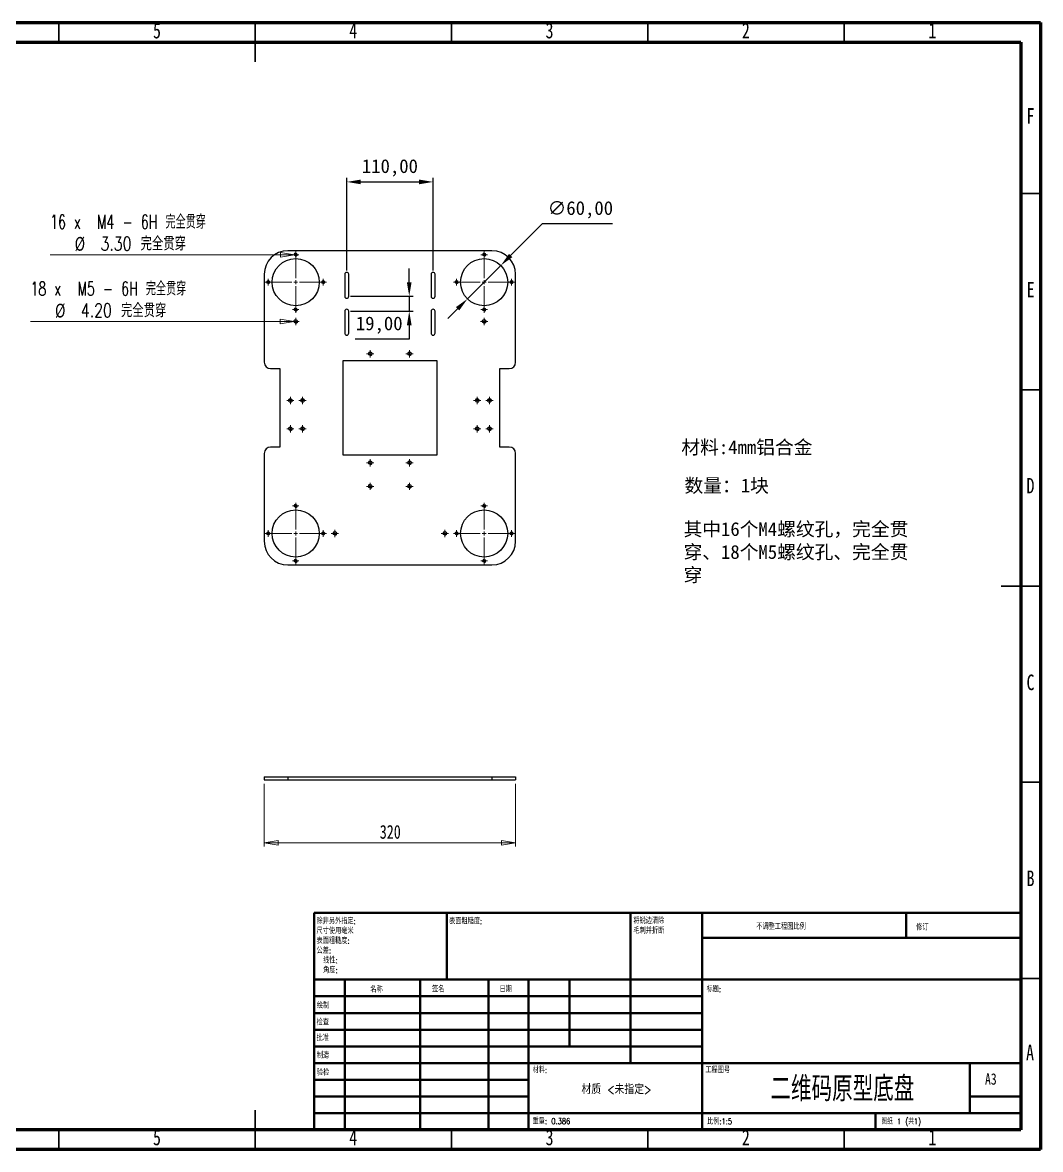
# Model space of a CAD drawing. Header units: millimetres. Extents: x 15 to 415, y 5 to 292.
# Drawn here: x 155.7 to 415, y 5 to 292 of the extents above; entities that cross this region are included whole.
import ezdxf

# ---------------------------------------------------------------- set-up
doc = ezdxf.new("R2010")
doc.units = ezdxf.units.MM
doc.header["$PDSIZE"] = -1
doc.styles.add('SLDTEXTSTYLE0', font='TXT', dxfattribs={"width": 0.75})
doc.styles.add('SLDTEXTSTYLE1', font='TXT', dxfattribs={"width": 0.75, "bigfont": 'bigfont'})
doc.styles.add('SLDTEXTSTYLE2', font='TXT', dxfattribs={"width": 0.694444, "bigfont": 'bigfont'})
doc.styles.add('SLDTEXTSTYLE3', font='TXT', dxfattribs={"width": 0.666667, "bigfont": 'bigfont'})
doc.dimstyles.new('ISO-25', dxfattribs={"dimtxt": 2.5, "dimasz": 2.5, "dimexe": 1.25, "dimexo": 0.625, "dimtad": 1, "dimtxsty": 'Standard', "dimcen": 2.5, "dimadec": 0, "dimazin": 0, "dimtfac": 1, "dimtmove": 0, "dimatfit": 3, "dimfxl": 1, "dimarcsym": 0})
doc.dimstyles.new('SLDDIMSTYLE0', dxfattribs={"dimtxt": 3.5, "dimasz": 3.556, "dimexe": 0, "dimexo": 0.0625, "dimgap": 0.875, "dimtad": 0, "dimtih": 1, "dimtoh": 1, "dimdec": 6, "dimlfac": 5, "dimrnd": 1e-09, "dimzin": 12, "dimdsep": 46, "dimtxsty": 'SLDTEXTSTYLE0', "dimblk1": 'NONE', "dimblk2": 'CLOSED', "dimsah": 1, "dimcen": 0, "dimadec": 0, "dimazin": 3, "dimtfac": 1, "dimtmove": 0, "dimatfit": 3, "dimldrblk": 'NONE', "dimfxl": 1, "dimfrac": 2, "dimtolj": 1, "dimtzin": 12, "dimarcsym": 0})
doc.dimstyles.new('SLDDIMSTYLE1', dxfattribs={"dimtxt": 3.5, "dimasz": 3.556, "dimexe": 0, "dimexo": 0.0625, "dimgap": 0.875, "dimtad": 0, "dimtih": 1, "dimtoh": 1, "dimdec": 6, "dimlfac": 5, "dimrnd": 1e-09, "dimzin": 12, "dimdsep": 46, "dimtxsty": 'SLDTEXTSTYLE0', "dimblk1": 'NONE', "dimblk2": 'CLOSED', "dimsah": 1, "dimcen": 0, "dimadec": 0, "dimazin": 3, "dimtfac": 1, "dimtmove": 0, "dimatfit": 3, "dimldrblk": 'NONE', "dimfxl": 1, "dimfrac": 2, "dimtolj": 1, "dimtzin": 12, "dimarcsym": 0})
doc.dimstyles.new('SLDDIMSTYLE2', dxfattribs={"dimtxt": 3.5, "dimasz": 3.556, "dimexe": 0, "dimexo": 0.0625, "dimgap": 0.875, "dimtad": 1, "dimlfac": 5, "dimrnd": 1e-09, "dimzin": 12, "dimdsep": 46, "dimtxsty": 'SLDTEXTSTYLE0', "dimblk1": 'CLOSED', "dimblk2": 'CLOSED', "dimsah": 1, "dimcen": 0.09, "dimadec": 0, "dimazin": 3, "dimtfac": 1, "dimtofl": 0, "dimtmove": 0, "dimatfit": 3, "dimldrblk": 'CLOSED', "dimfxl": 1, "dimfrac": 2, "dimtolj": 1, "dimtzin": 12, "dimarcsym": 0})

# ---------------------------------------------------------------- blocks, each defined once
blk = doc.blocks.new('SW_NOTE_0')
at = {"color": 0, "linetype": 'Continuous', "lineweight": 0, "char_height": 1.5, "attachment_point": 1, "style": 'SLDTEXTSTYLE1'}
for s, insert in [('除非另外指定:', (0, 1.93)), ('尺寸使用毫米', (0, -0.57)), ('表面粗糙度:', (0, -3.07)), ('公差:', (0, -5.57)), ('线性:', (1.69, -8.07)), ('角度:', (1.69, -10.57))]:
    blk.add_mtext(s, dxfattribs=dict(at, insert=insert))
blk = doc.blocks.new('SW_NOTE_1')
at = {"color": 0, "linetype": 'Continuous', "lineweight": 0, "char_height": 1.5, "attachment_point": 1, "style": 'SLDTEXTSTYLE1'}
for s, insert in [('将锐边清除', (0, 1.93)), ('毛刺并折断', (0, -0.57))]:
    blk.add_mtext(s, dxfattribs=dict(at, insert=insert))
blk = doc.blocks.new('_Closed')
at = {"color": 0, "linetype": 'ByBlock', "lineweight": -2}
for p, q in [((-1, 0.166667), (0, 0)), ((-1, 0.166667), (-1, -0.166667)), ((0, 0), (-1, -0.166667)), ((0, 0), (-1, 0))]:
    blk.add_line(p, q, dxfattribs=at)
blk = doc.blocks.new('_D')
at = {"color": 7, "linetype": 'Continuous', "lineweight": 18, "transparency": 16777216}
for p, q in [((207.39, 215.88), (157.76, 215.88)), ((224.87, 215.88), (207.39, 215.88)), ((225.71, 215.88), (224.87, 215.88))]:
    blk.add_line(p, q, dxfattribs=at)
at = {"color": 7, "linetype": 'Continuous', "lineweight": 18, "transparency": 16777216, "xscale": 3.556, "yscale": 3.556}
blk.add_blockref('_Closed', (224.87, 215.88, -0.4), dxfattribs=at)
at = {"color": 7, "linetype": 'Continuous', "lineweight": 18, "transparency": 16777216, "char_height": 3.5, "attachment_point": 1}
for s, insert, style in [('18 x  M5 - 6H 完全贯穿', (157.76, 226), 'SLDTEXTSTYLE3'), ('%%c', (163.99, 220.39), 'SLDTEXTSTYLE0'), ('4.20 完全贯穿', (170.58, 220.44), 'SLDTEXTSTYLE1')]:
    blk.add_mtext(s, dxfattribs=dict(at, insert=insert, style=style))
blk = doc.blocks.new('_None')
blk = doc.blocks.new('_D_1')
at = {"color": 7, "linetype": 'Continuous', "lineweight": 18, "transparency": 16777216}
for p, q in [((212.39, 232.88), (162.76, 232.88)), ((224.96, 232.88), (212.39, 232.88)), ((225.62, 232.88), (224.96, 232.88))]:
    blk.add_line(p, q, dxfattribs=at)
at = {"color": 7, "linetype": 'Continuous', "lineweight": 18, "transparency": 16777216, "xscale": 3.556, "yscale": 3.556}
blk.add_blockref('_Closed', (224.96, 232.88, -0.4), dxfattribs=at)
at = {"color": 7, "linetype": 'Continuous', "lineweight": 18, "transparency": 16777216, "char_height": 3.5, "attachment_point": 1}
for s, insert, style in [('16 x  M4 - 6H 完全贯穿', (162.76, 243), 'SLDTEXTSTYLE3'), ('%%c', (168.99, 237.39), 'SLDTEXTSTYLE0'), ('3.30 完全贯穿', (175.58, 237.44), 'SLDTEXTSTYLE1')]:
    blk.add_mtext(s, dxfattribs=dict(at, insert=insert, style=style))
blk = doc.blocks.new('SW_CENTERMARKSYMBOL_0')
at = {"color": 0, "linetype": 'Continuous', "lineweight": 0}
for p, q in [((0, 1), (0, 6.5)), ((-1, 0), (-6.5, 0)), ((0, 0), (-0.5, 0)), ((0, 0), (0, 0.5)), ((0, 0), (0, -0.5)), ((0, 0), (0.5, 0)), ((1, 0), (6.5, 0)), ((0, -1), (0, -6.5))]:
    blk.add_line(p, q, dxfattribs=at)
blk = doc.blocks.new('SW_CENTERMARKSYMBOL_1')
at = {"color": 0, "linetype": 'Continuous', "lineweight": 0}
for p, q in [((0, 1), (0, 6.5)), ((-1, 0), (-6.5, 0)), ((0, 0), (-0.5, 0)), ((0, 0), (0, 0.5)), ((0, 0), (0, -0.5)), ((0, 0), (0.5, 0)), ((1, 0), (6.5, 0)), ((0, -1), (0, -6.5))]:
    blk.add_line(p, q, dxfattribs=at)
blk = doc.blocks.new('SW_CENTERMARKSYMBOL_2')
at = {"color": 0, "linetype": 'Continuous', "lineweight": 0}
for p, q in [((0, 1), (0, 6.5)), ((-1, 0), (-6.5, 0)), ((0, 0), (-0.5, 0)), ((0, 0), (0, 0.5)), ((0, 0), (0, -0.5)), ((0, 0), (0.5, 0)), ((1, 0), (6.5, 0)), ((0, -1), (0, -6.5))]:
    blk.add_line(p, q, dxfattribs=at)
blk = doc.blocks.new('SW_CENTERMARKSYMBOL_3')
at = {"color": 0, "linetype": 'Continuous', "lineweight": 0}
for p, q in [((0, 1), (0, 6.5)), ((-1, 0), (-6.5, 0)), ((0, 0), (-0.5, 0)), ((0, 0), (0, 0.5)), ((0, 0), (0, -0.5)), ((0, 0), (0.5, 0)), ((1, 0), (6.5, 0)), ((0, -1), (0, -6.5))]:
    blk.add_line(p, q, dxfattribs=at)
blk = doc.blocks.new('SW_CENTERMARKSYMBOL_4')
at = {"color": 0, "linetype": 'Continuous', "lineweight": 0}
for p, q in [((-0.5, 0), (-0.83, 0)), ((0, 0), (-0.5, 0)), ((0, 0.5), (0, 0.83)), ((0, 0), (0, 0.5)), ((0, 0), (0, -0.5)), ((0, 0), (0.5, 0)), ((0.5, 0), (0.83, 0)), ((0, -0.5), (0, -0.83))]:
    blk.add_line(p, q, dxfattribs=at)
blk = doc.blocks.new('SW_CENTERMARKSYMBOL_5')
at = {"color": 0, "linetype": 'Continuous', "lineweight": 0}
for p, q in [((-0.5, 0), (-0.83, 0)), ((0, 0), (-0.5, 0)), ((0, 0.5), (0, 0.83)), ((0, 0), (0, 0.5)), ((0, 0), (0, -0.5)), ((0, 0), (0.5, 0)), ((0.5, 0), (0.83, 0)), ((0, -0.5), (0, -0.83))]:
    blk.add_line(p, q, dxfattribs=at)
blk = doc.blocks.new('SW_CENTERMARKSYMBOL_6')
at = {"color": 0, "linetype": 'Continuous', "lineweight": 0}
for p, q in [((-0.5, 0), (-0.83, 0)), ((0, 0), (-0.5, 0)), ((0, 0.5), (0, 0.83)), ((0, 0), (0, 0.5)), ((0, 0), (0, -0.5)), ((0, 0), (0.5, 0)), ((0.5, 0), (0.83, 0)), ((0, -0.5), (0, -0.83))]:
    blk.add_line(p, q, dxfattribs=at)
blk = doc.blocks.new('SW_CENTERMARKSYMBOL_7')
at = {"color": 0, "linetype": 'Continuous', "lineweight": 0}
for p, q in [((-0.5, 0), (-0.83, 0)), ((0, 0), (-0.5, 0)), ((0, 0.5), (0, 0.83)), ((0, 0), (0, 0.5)), ((0, 0), (0, -0.5)), ((0, 0), (0.5, 0)), ((0.5, 0), (0.83, 0)), ((0, -0.5), (0, -0.83))]:
    blk.add_line(p, q, dxfattribs=at)
blk = doc.blocks.new('SW_CENTERMARKSYMBOL_8')
at = {"color": 0, "linetype": 'Continuous', "lineweight": 0}
for p, q in [((-0.5, 0), (-0.83, 0)), ((0, 0), (-0.5, 0)), ((0, 0.5), (0, 0.83)), ((0, 0), (0, 0.5)), ((0, 0), (0, -0.5)), ((0, 0), (0.5, 0)), ((0.5, 0), (0.83, 0)), ((0, -0.5), (0, -0.83))]:
    blk.add_line(p, q, dxfattribs=at)
blk = doc.blocks.new('SW_CENTERMARKSYMBOL_9')
at = {"color": 0, "linetype": 'Continuous', "lineweight": 0}
for p, q in [((-0.5, 0), (-0.83, 0)), ((0, 0), (-0.5, 0)), ((0, 0.5), (0, 0.83)), ((0, 0), (0, 0.5)), ((0, 0), (0, -0.5)), ((0, 0), (0.5, 0)), ((0.5, 0), (0.83, 0)), ((0, -0.5), (0, -0.83))]:
    blk.add_line(p, q, dxfattribs=at)
blk = doc.blocks.new('SW_CENTERMARKSYMBOL_10')
at = {"color": 0, "linetype": 'Continuous', "lineweight": 0}
for p, q in [((-0.5, 0), (-0.83, 0)), ((0, 0), (-0.5, 0)), ((0, 0.5), (0, 0.83)), ((0, 0), (0, 0.5)), ((0, 0), (0, -0.5)), ((0, 0), (0.5, 0)), ((0.5, 0), (0.83, 0)), ((0, -0.5), (0, -0.83))]:
    blk.add_line(p, q, dxfattribs=at)
blk = doc.blocks.new('SW_CENTERMARKSYMBOL_11')
at = {"color": 0, "linetype": 'Continuous', "lineweight": 0}
for p, q in [((-0.5, 0), (-0.83, 0)), ((0, 0), (-0.5, 0)), ((0, 0.5), (0, 0.83)), ((0, 0), (0, 0.5)), ((0, 0), (0, -0.5)), ((0, 0), (0.5, 0)), ((0.5, 0), (0.83, 0)), ((0, -0.5), (0, -0.83))]:
    blk.add_line(p, q, dxfattribs=at)
blk = doc.blocks.new('SW_CENTERMARKSYMBOL_12')
at = {"color": 0, "linetype": 'Continuous', "lineweight": 0}
for p, q in [((-0.5, 0), (-0.83, 0)), ((0, 0), (-0.5, 0)), ((0, 0.5), (0, 0.83)), ((0, 0), (0, 0.5)), ((0, 0), (0, -0.5)), ((0, 0), (0.5, 0)), ((0.5, 0), (0.83, 0)), ((0, -0.5), (0, -0.83))]:
    blk.add_line(p, q, dxfattribs=at)
blk = doc.blocks.new('SW_CENTERMARKSYMBOL_13')
at = {"color": 0, "linetype": 'Continuous', "lineweight": 0}
for p, q in [((-0.5, 0), (-0.83, 0)), ((0, 0), (-0.5, 0)), ((0, 0.5), (0, 0.83)), ((0, 0), (0, 0.5)), ((0, 0), (0, -0.5)), ((0, 0), (0.5, 0)), ((0.5, 0), (0.83, 0)), ((0, -0.5), (0, -0.83))]:
    blk.add_line(p, q, dxfattribs=at)
blk = doc.blocks.new('SW_CENTERMARKSYMBOL_14')
at = {"color": 0, "linetype": 'Continuous', "lineweight": 0}
for p, q in [((-0.5, 0), (-0.83, 0)), ((0, 0), (-0.5, 0)), ((0, 0.5), (0, 0.83)), ((0, 0), (0, 0.5)), ((0, 0), (0, -0.5)), ((0, 0), (0.5, 0)), ((0.5, 0), (0.83, 0)), ((0, -0.5), (0, -0.83))]:
    blk.add_line(p, q, dxfattribs=at)
blk = doc.blocks.new('SW_CENTERMARKSYMBOL_15')
at = {"color": 0, "linetype": 'Continuous', "lineweight": 0}
for p, q in [((-0.5, 0), (-0.83, 0)), ((0, 0), (-0.5, 0)), ((0, 0.5), (0, 0.83)), ((0, 0), (0, 0.5)), ((0, 0), (0, -0.5)), ((0, 0), (0.5, 0)), ((0.5, 0), (0.83, 0)), ((0, -0.5), (0, -0.83))]:
    blk.add_line(p, q, dxfattribs=at)
blk = doc.blocks.new('SW_CENTERMARKSYMBOL_16')
at = {"color": 0, "linetype": 'Continuous', "lineweight": 0}
for p, q in [((-0.5, 0), (-0.83, 0)), ((0, 0), (-0.5, 0)), ((0, 0.5), (0, 0.83)), ((0, 0), (0, 0.5)), ((0, 0), (0, -0.5)), ((0, 0), (0.5, 0)), ((0.5, 0), (0.83, 0)), ((0, -0.5), (0, -0.83))]:
    blk.add_line(p, q, dxfattribs=at)
blk = doc.blocks.new('SW_CENTERMARKSYMBOL_17')
at = {"color": 0, "linetype": 'Continuous', "lineweight": 0}
for p, q in [((-0.5, 0), (-0.83, 0)), ((0, 0), (-0.5, 0)), ((0, 0.5), (0, 0.83)), ((0, 0), (0, 0.5)), ((0, 0), (0, -0.5)), ((0, 0), (0.5, 0)), ((0.5, 0), (0.83, 0)), ((0, -0.5), (0, -0.83))]:
    blk.add_line(p, q, dxfattribs=at)
blk = doc.blocks.new('SW_CENTERMARKSYMBOL_18')
at = {"color": 0, "linetype": 'Continuous', "lineweight": 0}
for p, q in [((-0.5, 0), (-0.83, 0)), ((0, 0), (-0.5, 0)), ((0, 0.5), (0, 0.83)), ((0, 0), (0, 0.5)), ((0, 0), (0, -0.5)), ((0, 0), (0.5, 0)), ((0.5, 0), (0.83, 0)), ((0, -0.5), (0, -0.83))]:
    blk.add_line(p, q, dxfattribs=at)
blk = doc.blocks.new('SW_CENTERMARKSYMBOL_19')
at = {"color": 0, "linetype": 'Continuous', "lineweight": 0}
for p, q in [((-0.5, 0), (-0.83, 0)), ((0, 0), (-0.5, 0)), ((0, 0.5), (0, 0.83)), ((0, 0), (0, 0.5)), ((0, 0), (0, -0.5)), ((0, 0), (0.5, 0)), ((0.5, 0), (0.83, 0)), ((0, -0.5), (0, -0.83))]:
    blk.add_line(p, q, dxfattribs=at)
blk = doc.blocks.new('SW_CENTERMARKSYMBOL_20')
at = {"color": 0, "linetype": 'Continuous', "lineweight": 0}
for p, q in [((-0.5, 0), (-0.92, 0)), ((0, 0), (-0.5, 0)), ((0, 0.5), (0, 0.92)), ((0, 0), (0, 0.5)), ((0, 0), (0, -0.5)), ((0, 0), (0.5, 0)), ((0.5, 0), (0.92, 0)), ((0, -0.5), (0, -0.92))]:
    blk.add_line(p, q, dxfattribs=at)
blk = doc.blocks.new('SW_CENTERMARKSYMBOL_21')
at = {"color": 0, "linetype": 'Continuous', "lineweight": 0}
for p, q in [((-0.5, 0), (-0.92, 0)), ((0, 0), (-0.5, 0)), ((0, 0.5), (0, 0.92)), ((0, 0), (0, 0.5)), ((0, 0), (0, -0.5)), ((0, 0), (0.5, 0)), ((0.5, 0), (0.92, 0)), ((0, -0.5), (0, -0.92))]:
    blk.add_line(p, q, dxfattribs=at)
blk = doc.blocks.new('SW_CENTERMARKSYMBOL_22')
at = {"color": 0, "linetype": 'Continuous', "lineweight": 0}
for p, q in [((-0.5, 0), (-0.92, 0)), ((0, 0), (-0.5, 0)), ((0, 0.5), (0, 0.92)), ((0, 0), (0, 0.5)), ((0, 0), (0, -0.5)), ((0, 0), (0.5, 0)), ((0.5, 0), (0.92, 0)), ((0, -0.5), (0, -0.92))]:
    blk.add_line(p, q, dxfattribs=at)
blk = doc.blocks.new('SW_CENTERMARKSYMBOL_23')
at = {"color": 0, "linetype": 'Continuous', "lineweight": 0}
for p, q in [((-0.5, 0), (-0.92, 0)), ((0, 0), (-0.5, 0)), ((0, 0.5), (0, 0.92)), ((0, 0), (0, 0.5)), ((0, 0), (0, -0.5)), ((0, 0), (0.5, 0)), ((0.5, 0), (0.92, 0)), ((0, -0.5), (0, -0.92))]:
    blk.add_line(p, q, dxfattribs=at)
blk = doc.blocks.new('SW_CENTERMARKSYMBOL_24')
at = {"color": 0, "linetype": 'Continuous', "lineweight": 0}
for p, q in [((-0.5, 0), (-0.92, 0)), ((0, 0), (-0.5, 0)), ((0, 0.5), (0, 0.92)), ((0, 0), (0, 0.5)), ((0, 0), (0, -0.5)), ((0, 0), (0.5, 0)), ((0.5, 0), (0.92, 0)), ((0, -0.5), (0, -0.92))]:
    blk.add_line(p, q, dxfattribs=at)
blk = doc.blocks.new('SW_CENTERMARKSYMBOL_25')
at = {"color": 0, "linetype": 'Continuous', "lineweight": 0}
for p, q in [((-0.5, 0), (-0.92, 0)), ((0, 0), (-0.5, 0)), ((0, 0.5), (0, 0.92)), ((0, 0), (0, 0.5)), ((0, 0), (0, -0.5)), ((0, 0), (0.5, 0)), ((0.5, 0), (0.92, 0)), ((0, -0.5), (0, -0.92))]:
    blk.add_line(p, q, dxfattribs=at)
blk = doc.blocks.new('SW_CENTERMARKSYMBOL_26')
at = {"color": 0, "linetype": 'Continuous', "lineweight": 0}
for p, q in [((-0.5, 0), (-0.92, 0)), ((0, 0), (-0.5, 0)), ((0, 0.5), (0, 0.92)), ((0, 0), (0, 0.5)), ((0, 0), (0, -0.5)), ((0, 0), (0.5, 0)), ((0.5, 0), (0.92, 0)), ((0, -0.5), (0, -0.92))]:
    blk.add_line(p, q, dxfattribs=at)
blk = doc.blocks.new('SW_CENTERMARKSYMBOL_27')
at = {"color": 0, "linetype": 'Continuous', "lineweight": 0}
for p, q in [((-0.5, 0), (-0.92, 0)), ((0, 0), (-0.5, 0)), ((0, 0.5), (0, 0.92)), ((0, 0), (0, 0.5)), ((0, 0), (0, -0.5)), ((0, 0), (0.5, 0)), ((0.5, 0), (0.92, 0)), ((0, -0.5), (0, -0.92))]:
    blk.add_line(p, q, dxfattribs=at)
blk = doc.blocks.new('SW_CENTERMARKSYMBOL_28')
at = {"color": 0, "linetype": 'Continuous', "lineweight": 0}
for p, q in [((-0.5, 0), (-0.92, 0)), ((0, 0), (-0.5, 0)), ((0, 0.5), (0, 0.92)), ((0, 0), (0, 0.5)), ((0, 0), (0, -0.5)), ((0, 0), (0.5, 0)), ((0.5, 0), (0.92, 0)), ((0, -0.5), (0, -0.92))]:
    blk.add_line(p, q, dxfattribs=at)
blk = doc.blocks.new('SW_CENTERMARKSYMBOL_29')
at = {"color": 0, "linetype": 'Continuous', "lineweight": 0}
for p, q in [((-0.5, 0), (-0.92, 0)), ((0, 0), (-0.5, 0)), ((0, 0.5), (0, 0.92)), ((0, 0), (0, 0.5)), ((0, 0), (0, -0.5)), ((0, 0), (0.5, 0)), ((0.5, 0), (0.92, 0)), ((0, -0.5), (0, -0.92))]:
    blk.add_line(p, q, dxfattribs=at)
blk = doc.blocks.new('SW_CENTERMARKSYMBOL_30')
at = {"color": 0, "linetype": 'Continuous', "lineweight": 0}
for p, q in [((-0.5, 0), (-0.92, 0)), ((0, 0), (-0.5, 0)), ((0, 0.5), (0, 0.92)), ((0, 0), (0, 0.5)), ((0, 0), (0, -0.5)), ((0, 0), (0.5, 0)), ((0.5, 0), (0.92, 0)), ((0, -0.5), (0, -0.92))]:
    blk.add_line(p, q, dxfattribs=at)
blk = doc.blocks.new('SW_CENTERMARKSYMBOL_31')
at = {"color": 0, "linetype": 'Continuous', "lineweight": 0}
for p, q in [((-0.5, 0), (-0.92, 0)), ((0, 0), (-0.5, 0)), ((0, 0.5), (0, 0.92)), ((0, 0), (0, 0.5)), ((0, 0), (0, -0.5)), ((0, 0), (0.5, 0)), ((0.5, 0), (0.92, 0)), ((0, -0.5), (0, -0.92))]:
    blk.add_line(p, q, dxfattribs=at)
blk = doc.blocks.new('SW_CENTERMARKSYMBOL_32')
at = {"color": 0, "linetype": 'Continuous', "lineweight": 0}
for p, q in [((-0.5, 0), (-0.92, 0)), ((0, 0), (-0.5, 0)), ((0, 0.5), (0, 0.92)), ((0, 0), (0, 0.5)), ((0, 0), (0, -0.5)), ((0, 0), (0.5, 0)), ((0.5, 0), (0.92, 0)), ((0, -0.5), (0, -0.92))]:
    blk.add_line(p, q, dxfattribs=at)
blk = doc.blocks.new('SW_CENTERMARKSYMBOL_33')
at = {"color": 0, "linetype": 'Continuous', "lineweight": 0}
for p, q in [((-0.5, 0), (-0.92, 0)), ((0, 0), (-0.5, 0)), ((0, 0.5), (0, 0.92)), ((0, 0), (0, 0.5)), ((0, 0), (0, -0.5)), ((0, 0), (0.5, 0)), ((0.5, 0), (0.92, 0)), ((0, -0.5), (0, -0.92))]:
    blk.add_line(p, q, dxfattribs=at)
blk = doc.blocks.new('SW_CENTERMARKSYMBOL_34')
at = {"color": 0, "linetype": 'Continuous', "lineweight": 0}
for p, q in [((-0.5, 0), (-0.92, 0)), ((0, 0), (-0.5, 0)), ((0, 0.5), (0, 0.92)), ((0, 0), (0, 0.5)), ((0, 0), (0, -0.5)), ((0, 0), (0.5, 0)), ((0.5, 0), (0.92, 0)), ((0, -0.5), (0, -0.92))]:
    blk.add_line(p, q, dxfattribs=at)
blk = doc.blocks.new('SW_CENTERMARKSYMBOL_35')
at = {"color": 0, "linetype": 'Continuous', "lineweight": 0}
for p, q in [((-0.5, 0), (-0.92, 0)), ((0, 0), (-0.5, 0)), ((0, 0.5), (0, 0.92)), ((0, 0), (0, 0.5)), ((0, 0), (0, -0.5)), ((0, 0), (0.5, 0)), ((0.5, 0), (0.92, 0)), ((0, -0.5), (0, -0.92))]:
    blk.add_line(p, q, dxfattribs=at)
blk = doc.blocks.new('SW_CENTERMARKSYMBOL_36')
at = {"color": 0, "linetype": 'Continuous', "lineweight": 0}
for p, q in [((-0.5, 0), (-0.92, 0)), ((0, 0), (-0.5, 0)), ((0, 0.5), (0, 0.92)), ((0, 0), (0, 0.5)), ((0, 0), (0, -0.5)), ((0, 0), (0.5, 0)), ((0.5, 0), (0.92, 0)), ((0, -0.5), (0, -0.92))]:
    blk.add_line(p, q, dxfattribs=at)
blk = doc.blocks.new('SW_CENTERMARKSYMBOL_37')
at = {"color": 0, "linetype": 'Continuous', "lineweight": 0}
for p, q in [((-0.5, 0), (-0.92, 0)), ((0, 0), (-0.5, 0)), ((0, 0.5), (0, 0.92)), ((0, 0), (0, 0.5)), ((0, 0), (0, -0.5)), ((0, 0), (0.5, 0)), ((0.5, 0), (0.92, 0)), ((0, -0.5), (0, -0.92))]:
    blk.add_line(p, q, dxfattribs=at)
blk = doc.blocks.new('_D_4')
at = {"color": 7, "linetype": 'Continuous', "lineweight": 18, "transparency": 16777216}
for p, q in [((217.29, 98.13), (217.29, 82.13)), ((281.29, 98.13), (281.29, 82.13)), ((217.29, 83.13), (281.29, 83.13))]:
    blk.add_line(p, q, dxfattribs=at)
at = {"color": 7, "linetype": 'Continuous', "lineweight": 18, "transparency": 16777216, "xscale": 3.556, "yscale": 3.556, "rotation": 180.0000000000004}
blk.add_blockref('_Closed', (217.29, 83.13), dxfattribs=at)
at = {"color": 7, "linetype": 'Continuous', "lineweight": 18, "transparency": 16777216, "xscale": 3.556, "yscale": 3.556}
blk.add_blockref('_Closed', (281.29, 83.13), dxfattribs=at)
at = {"color": 7, "linetype": 'Continuous', "lineweight": 18, "transparency": 16777216, "insert": (246.71, 87.64), "char_height": 3.5, "attachment_point": 1, "style": 'SLDTEXTSTYLE0'}
blk.add_mtext('320', dxfattribs=at)
blk = doc.blocks.new('*D48')
at = {"color": 0, "lineweight": -2, "transparency": 16777216}
for p, q in [((238.29, 228.88), (238.29, 252.41)), ((241.85, 251.41), (256.74, 251.41)), ((260.29, 228.88), (260.29, 252.41))]:
    blk.add_line(p, q, dxfattribs=at)
at = {"color": 0, "transparency": 16777216}
for points in [[(241.85, 252), (241.85, 250.82), (238.29, 251.41)], [(256.74, 252), (256.74, 250.82), (260.29, 251.41)]]:
    blk.add_solid(points, dxfattribs=at)
at = {"layer": 'Defpoints', "color": 0, "transparency": 16777216}
for p in [(260.29, 251.41), (238.29, 227.88), (260.29, 227.88)]:
    blk.add_point(p, dxfattribs=at)
at = {"color": 0, "transparency": 16777216, "insert": (249.29, 254.98), "char_height": 3.5, "attachment_point": 5}
blk.add_mtext('110,00', dxfattribs=at)
blk = doc.blocks.new('*D49')
at = {"color": 0, "lineweight": -2, "transparency": 16777216}
for p, q in [((254.22, 225.83), (254.22, 229.39)), ((239.29, 222.28), (255.22, 222.28)), ((254.22, 222.28), (254.22, 218.48)), ((239.29, 218.48), (255.22, 218.48)), ((254.22, 214.92), (254.22, 211.37)), ((254.22, 211.37), (240.44, 211.37))]:
    blk.add_line(p, q, dxfattribs=at)
at = {"color": 0, "transparency": 16777216}
for points in [[(253.62, 225.83), (254.81, 225.83), (254.22, 222.28)], [(253.62, 214.92), (254.81, 214.92), (254.22, 218.48)]]:
    blk.add_solid(points, dxfattribs=at)
at = {"layer": 'Defpoints', "color": 0, "transparency": 16777216}
for p in [(238.29, 222.28), (238.29, 218.48), (254.22, 218.48)]:
    blk.add_point(p, dxfattribs=at)
at = {"color": 0, "transparency": 16777216, "insert": (246.57, 214.93), "char_height": 3.5, "attachment_point": 5}
blk.add_mtext('19,00', dxfattribs=at)
blk = doc.blocks.new('*D50')
at = {"color": 0, "lineweight": -2, "transparency": 16777216}
for p, q in [((288.11, 240.73), (280.04, 232.64)), ((305.96, 240.73), (288.11, 240.73)), ((269.06, 221.63), (277.53, 230.13)), ((266.54, 219.11), (264.03, 216.59))]:
    blk.add_line(p, q, dxfattribs=at)
at = {"color": 0, "transparency": 16777216}
for points in [[(279.62, 233.06), (280.46, 232.23), (277.53, 230.13)], [(266.12, 219.53), (266.96, 218.69), (269.06, 221.63)]]:
    blk.add_solid(points, dxfattribs=at)
at = {"layer": 'Defpoints', "color": 0, "transparency": 16777216}
for p in [(277.53, 230.13), (269.06, 221.63)]:
    blk.add_point(p, dxfattribs=at)
at = {"color": 0, "transparency": 16777216, "insert": (297.8, 244.3), "char_height": 3.5, "attachment_point": 5}
blk.add_mtext('∅60,00', dxfattribs=at)

msp = doc.modelspace()

# ---------------------------------------------------------------- linework, layer by layer
at = {"color": 7, "linetype": 'Continuous', "lineweight": 70}
for p, q in [((15, 292), (415, 292)), ((415, 292), (415, 5)), ((20, 287), (410, 287)), ((410, 287), (410, 10)), ((410, 10), (20, 10)), ((415, 5), (15, 5))]:
    msp.add_line(p, q, dxfattribs=at)
at = {"color": 7, "linetype": 'Continuous', "lineweight": 35}
for p, q in [((165, 287), (165, 292)), ((215, 292), (215, 282)), ((215, 287), (215, 292)), ((265, 287), (265, 292)), ((315, 287), (315, 292)), ((365, 287), (365, 292)), ((410, 248.5), (415, 248.5)), ((410, 198.5), (415, 198.5)), ((415, 148.5), (405, 148.5)), ((410, 148.5), (415, 148.5)), ((410, 98.5), (415, 98.5)), ((410, 48.5), (415, 48.5)), ((215, 5), (215, 15)), ((165, 10), (165, 5)), ((215, 10), (215, 5)), ((265, 10), (265, 5)), ((315, 10), (315, 5)), ((365, 10), (365, 5))]:
    msp.add_line(p, q, dxfattribs=at)
at = {"color": 7, "linetype": 'Continuous', "lineweight": 25}
for p, q in [((275.29216948, 233.87793618), (223.29216948, 233.87793618)), ((217.29216948, 227.87793618), (217.29216948, 205.47793618)), ((237.79216948, 227.87793618), (237.79216948, 222.27793618)), ((238.79216948, 222.27793618), (238.79216948, 227.87793618)), ((259.79216948, 227.87793618), (259.79216948, 222.27793618)), ((260.79216948, 222.27793618), (260.79216948, 227.87793618)), ((281.29216948, 205.47793618), (281.29216948, 227.87793618)), ((237.79216948, 218.47793618), (237.79216948, 212.87793618)), ((238.79216948, 212.87793618), (238.79216948, 218.47793618)), ((259.79216948, 218.47793618), (259.79216948, 212.87793618)), ((260.79216948, 212.87793618), (260.79216948, 218.47793618)), ((218.89216948, 203.87793618), (221.29216948, 203.87793618)), ((221.29216948, 203.87793618), (221.29216948, 183.87793618)), ((261.29216948, 205.87793618), (237.29216948, 205.87793618)), ((237.29216948, 205.87793618), (237.29216948, 181.87793618)), ((261.29216948, 181.87793618), (261.29216948, 205.87793618)), ((277.29216948, 203.87793618), (279.69216948, 203.87793618)), ((277.29216948, 183.87793618), (277.29216948, 203.87793618)), ((221.29216948, 183.87793618), (218.89216948, 183.87793618)), ((279.69216948, 183.87793618), (277.29216948, 183.87793618)), ((217.29216948, 182.27793618), (217.29216948, 159.87793618)), ((237.29216948, 181.87793618), (261.29216948, 181.87793618)), ((281.29216948, 159.87793618), (281.29216948, 182.27793618)), ((223.29216948, 153.87793618), (275.29216948, 153.87793618)), ((217.29216948, 99.92912299), (217.29216948, 99.12912299)), ((217.29216948, 99.92912299), (223.29216948, 99.92912299)), ((217.29216948, 99.12912299), (223.29216948, 99.12912299)), ((223.29216948, 99.92912299), (223.29216948, 99.12912299)), ((223.29216948, 99.92912299), (275.29216948, 99.92912299)), ((223.29216948, 99.12912299), (275.29216948, 99.12912299)), ((275.29216948, 99.92912299), (275.29216948, 99.12912299)), ((275.29216948, 99.92912299), (281.29216948, 99.92912299)), ((275.29216948, 99.12912299), (281.29216948, 99.12912299)), ((281.29216948, 99.92912299), (281.29216948, 99.12912299))]:
    msp.add_line(p, q, dxfattribs=at)
at = {"color": 7, "linetype": 'Continuous', "lineweight": 50}
for p, q in [((230, 65.25), (410, 65.25)), ((230, 65.25), (230, 10)), ((263.8, 48.25), (263.8, 65.25)), ((310.6, 65.25), (310.6, 27)), ((328.8, 65.25), (328.8, 10)), ((380.8, 58.875), (380.8, 65.25)), ((410, 58.875), (328.8, 58.875)), ((410, 48.25), (230, 48.25)), ((237.8, 48.25), (237.8, 10)), ((256.99095243, 48.25), (256.99095243, 10)), ((274.39892616, 48.25), (274.39892616, 10)), ((284.6, 10), (284.6, 48.25)), ((295, 31.25), (295, 48.25)), ((328.8, 44), (230, 44)), ((328.8, 39.75), (230, 39.75)), ((328.8, 35.5), (230, 35.5)), ((328.8, 31.25), (230, 31.25)), ((284.6, 27), (230, 27)), ((284.6, 27), (410, 27)), ((397, 14.25), (397, 27)), ((284.6, 22.749928), (230, 22.749928)), ((284.6, 18.5), (230, 18.5)), ((410, 18.5), (397, 18.5)), ((230, 14.25), (410, 14.25)), ((373, 10), (373, 14.25))]:
    msp.add_line(p, q, dxfattribs=at)
at = {"color": 7, "linetype": 'Continuous', "lineweight": 25}
for centre, radius in [((225.29216948, 232.87793618), 0.33), ((273.29216948, 232.87793618), 0.33), ((225.29216948, 225.87793618), 6), ((273.29216948, 225.87793618), 6), ((218.29216948, 225.87793618), 0.33), ((232.29216948, 225.87793618), 0.33), ((266.29216948, 225.87793618), 0.33), ((280.29216948, 225.87793618), 0.33), ((225.29216948, 218.87793618), 0.33), ((273.29216948, 218.87793618), 0.33), ((225.29216948, 215.87793618), 0.42), ((273.29216948, 215.87793618), 0.42), ((244.29216948, 207.62993618), 0.42), ((254.29216948, 207.62993618), 0.42), ((223.94216948, 195.73793618), 0.42), ((227.04216948, 195.73793618), 0.42), ((271.54216948, 195.73793618), 0.42), ((274.64216948, 195.73793618), 0.42), ((223.94216948, 188.53793618), 0.42), ((227.04216948, 188.53793618), 0.42), ((271.54216948, 188.53793618), 0.42), ((274.64216948, 188.53793618), 0.42), ((244.29216948, 179.87793618), 0.42), ((254.29216948, 179.87793618), 0.42), ((244.29216948, 173.87793618), 0.42), ((254.29216948, 173.87793618), 0.42), ((225.29216948, 161.87752933), 6), ((225.29216948, 168.87752933), 0.33), ((273.29216948, 161.87752933), 6), ((273.29216948, 168.87752933), 0.33), ((218.29216948, 161.87752933), 0.33), ((232.29216948, 161.87752933), 0.33), ((235.29216948, 161.87752933), 0.42), ((263.29216948, 161.87752933), 0.42), ((266.29216948, 161.87752933), 0.33), ((280.29216948, 161.87752933), 0.33), ((225.29216948, 154.87752933), 0.33), ((273.29216948, 154.87752933), 0.33)]:
    msp.add_circle(centre, radius, dxfattribs=at)
for centre, radius, start, end in [((223.29216948, 227.87793618), 6, 90, 180), ((275.29216948, 227.87793618), 6, 0, 90), ((238.29216948, 227.87793618), 0.5, 0, 180), ((260.29216948, 227.87793618), 0.5, 0, 180), ((238.29216948, 222.27793618), 0.5, 180, 0), ((260.29216948, 222.27793618), 0.5, 180, 0), ((238.29216948, 218.47793618), 0.5, 0, 180), ((260.29216948, 218.47793618), 0.5, 0, 180), ((238.29216948, 212.87793618), 0.5, 180, 0), ((260.29216948, 212.87793618), 0.5, 180, 0), ((218.89216948, 205.47793618), 1.6, 180, 270), ((279.69216948, 205.47793618), 1.6, 270, 0), ((218.89216948, 182.27793618), 1.6, 90, 180), ((279.69216948, 182.27793618), 1.6, 0, 90), ((223.29216948, 159.87793618), 6, 180, 270), ((275.29216948, 159.87793618), 6, 270, 0)]:
    msp.add_arc(centre, radius, start, end, dxfattribs=at)
at = {"color": 7, "linetype": 'Continuous', "lineweight": 18}
for centre, radius in [((225.29216948, 232.87793618), 0.4), ((273.29216948, 232.87793618), 0.4), ((218.29216948, 225.87793618), 0.4), ((232.29216948, 225.87793618), 0.4), ((266.29216948, 225.87793618), 0.4), ((280.29216948, 225.87793618), 0.4), ((225.29216948, 218.87793618), 0.4), ((273.29216948, 218.87793618), 0.4), ((225.29216948, 215.87793618), 0.5), ((273.29216948, 215.87793618), 0.5), ((244.29216948, 207.62993618), 0.5), ((254.29216948, 207.62993618), 0.5), ((223.94216948, 195.73793618), 0.5), ((227.04216948, 195.73793618), 0.5), ((271.54216948, 195.73793618), 0.5), ((274.64216948, 195.73793618), 0.5), ((223.94216948, 188.53793618), 0.5), ((227.04216948, 188.53793618), 0.5), ((271.54216948, 188.53793618), 0.5), ((274.64216948, 188.53793618), 0.5), ((244.29216948, 179.87793618), 0.5), ((254.29216948, 179.87793618), 0.5), ((244.29216948, 173.87793618), 0.5), ((254.29216948, 173.87793618), 0.5), ((225.29216948, 168.87752933), 0.4), ((273.29216948, 168.87752933), 0.4), ((218.29216948, 161.87752933), 0.4), ((232.29216948, 161.87752933), 0.4), ((235.29216948, 161.87752933), 0.5), ((263.29216948, 161.87752933), 0.5), ((266.29216948, 161.87752933), 0.4), ((280.29216948, 161.87752933), 0.4), ((225.29216948, 154.87752933), 0.4), ((273.29216948, 154.87752933), 0.4)]:
    msp.add_arc(centre, radius, 255, 195, dxfattribs=at)

# ---------------------------------------------------------------- block references
at = {"color": 7, "linetype": 'Continuous', "lineweight": 0}
for name, p in [('SW_CENTERMARKSYMBOL_19', (225.29216948, 232.87793618)), ('SW_CENTERMARKSYMBOL_15', (273.29216948, 232.87793618)), ('SW_CENTERMARKSYMBOL_0', (225.29216948, 225.87793618)), ('SW_CENTERMARKSYMBOL_1', (273.29216948, 225.87793618)), ('SW_CENTERMARKSYMBOL_18', (218.29216948, 225.87793618)), ('SW_CENTERMARKSYMBOL_17', (232.29216948, 225.87793618)), ('SW_CENTERMARKSYMBOL_14', (266.29216948, 225.87793618)), ('SW_CENTERMARKSYMBOL_12', (280.29216948, 225.87793618)), ('SW_CENTERMARKSYMBOL_16', (225.29216948, 218.87793618)), ('SW_CENTERMARKSYMBOL_13', (273.29216948, 218.87793618)), ('SW_CENTERMARKSYMBOL_37', (225.29216948, 215.87793618)), ('SW_CENTERMARKSYMBOL_34', (273.29216948, 215.87793618)), ('SW_CENTERMARKSYMBOL_36', (244.29216948, 207.62993618)), ('SW_CENTERMARKSYMBOL_35', (254.29216948, 207.62993618)), ('SW_CENTERMARKSYMBOL_27', (223.94216948, 195.73793618)), ('SW_CENTERMARKSYMBOL_26', (227.04216948, 195.73793618)), ('SW_CENTERMARKSYMBOL_23', (271.54216948, 195.73793618)), ('SW_CENTERMARKSYMBOL_22', (274.64216948, 195.73793618)), ('SW_CENTERMARKSYMBOL_25', (223.94216948, 188.53793618)), ('SW_CENTERMARKSYMBOL_24', (227.04216948, 188.53793618)), ('SW_CENTERMARKSYMBOL_21', (271.54216948, 188.53793618)), ('SW_CENTERMARKSYMBOL_20', (274.64216948, 188.53793618)), ('SW_CENTERMARKSYMBOL_33', (244.29216948, 179.87793618)), ('SW_CENTERMARKSYMBOL_32', (254.29216948, 179.87793618)), ('SW_CENTERMARKSYMBOL_30', (244.29216948, 173.87793618)), ('SW_CENTERMARKSYMBOL_31', (254.29216948, 173.87793618)), ('SW_CENTERMARKSYMBOL_11', (225.29216948, 168.87752933)), ('SW_CENTERMARKSYMBOL_7', (273.29216948, 168.87752933)), ('SW_CENTERMARKSYMBOL_2', (225.29216948, 161.87752933)), ('SW_CENTERMARKSYMBOL_3', (273.29216948, 161.87752933)), ('SW_CENTERMARKSYMBOL_10', (218.29216948, 161.87752933)), ('SW_CENTERMARKSYMBOL_9', (232.29216948, 161.87752933)), ('SW_CENTERMARKSYMBOL_29', (235.29216948, 161.87752933)), ('SW_CENTERMARKSYMBOL_28', (263.29216948, 161.87752933)), ('SW_CENTERMARKSYMBOL_6', (266.29216948, 161.87752933)), ('SW_CENTERMARKSYMBOL_5', (280.29216948, 161.87752933)), ('SW_CENTERMARKSYMBOL_8', (225.29216948, 154.87752933)), ('SW_CENTERMARKSYMBOL_4', (273.29216948, 154.87752933)), ('SW_NOTE_0', (230.59366875, 61.98736987)), ('SW_NOTE_1', (311.30921569, 62.06948964))]:
    msp.add_blockref(name, p, dxfattribs=at)

# ---------------------------------------------------------------- texts
for s, insert, char_height, attachment_point, style in [('5', (189.96003695, 291.94638224), 3.96875, 2, 'SLDTEXTSTYLE0'), ('4', (239.96003695, 291.94638224), 3.96875, 2, 'SLDTEXTSTYLE0'), ('3', (289.96003695, 291.94638224), 3.96875, 2, 'SLDTEXTSTYLE0'), ('2', (339.96003695, 291.94638224), 3.96875, 2, 'SLDTEXTSTYLE0'), ('1', (387.46003695, 291.94638224), 3.96875, 2, 'SLDTEXTSTYLE0'), ('F', (412.45774021, 270.19638224), 3.96875, 2, 'SLDTEXTSTYLE0'), ('E', (412.50780891, 225.94638224), 3.96875, 2, 'SLDTEXTSTYLE0'), ('D', (412.45268728, 176.03679815), 3.96875, 2, 'SLDTEXTSTYLE0'), ('C', (412.4586589, 125.94638224), 3.96875, 2, 'SLDTEXTSTYLE0'), ('B', (412.47060182, 76.03679815), 3.96875, 2, 'SLDTEXTSTYLE0'), ('表面粗糙度:', (264.37129217, 63.919272), 1.5, 1, 'SLDTEXTSTYLE1'), ('不调整工程图比例', (342.61464052, 62.53299358), 1.5, 1, 'SLDTEXTSTYLE1'), ('修订', (383.3275817, 62.33490868), 1.5, 1, 'SLDTEXTSTYLE1'), ('名称', (244.32223922, 46.50148263), 1.5, 1, 'SLDTEXTSTYLE1'), ('签名', (260.03358756, 46.56175638), 1.5, 1, 'SLDTEXTSTYLE1'), ('日期', (277.21470197, 46.57617922), 1.5, 1, 'SLDTEXTSTYLE1'), ('标题:', (329.95618694, 46.57617922), 1.5, 1, 'SLDTEXTSTYLE1'), ('绘制', (230.68466813, 42.42971489), 1.5, 1, 'SLDTEXTSTYLE1'), ('检查', (230.62358332, 38.15440716), 1.5, 1, 'SLDTEXTSTYLE1'), ('批准', (230.62163034, 34.17683015), 1.5, 1, 'SLDTEXTSTYLE1'), ('A', (412.33968814, 31.69638224), 3.96875, 2, 'SLDTEXTSTYLE0'), ('制造', (230.68219407, 29.73370465), 1.5, 1, 'SLDTEXTSTYLE1'), ('材料:', (285.64586231, 25.98605629), 1.5, 1, 'SLDTEXTSTYLE1'), ('工程图号', (329.62865353, 25.98605629), 1.5, 1, 'SLDTEXTSTYLE1'), ('验检', (230.67685549, 25.34964921), 1.5, 1, 'SLDTEXTSTYLE1'), ('二维码原型底盘', (364.54343622, 23.60691097), 6.35, 2, 'SLDTEXTSTYLE1'), ('A3', (400.87115643, 24.40638857), 2.910416667, 1, 'SLDTEXTSTYLE0'), ('材质 <未指定>', (306.96649735, 21.48556581), 2.38125, 2, 'SLDTEXTSTYLE1'), ('重量: 0.386', (285.61781113, 12.9493119), 1.4986, 1, 'SLDTEXTSTYLE1'), ('比例:1:5', (330.07396612, 12.90008727), 1.5, 1, 'SLDTEXTSTYLE1'), ('图纸 1 (共1)', (374.47829443, 12.90008727), 1.5, 1, 'SLDTEXTSTYLE2'), ('5', (189.96003695, 10.03679815), 3.96875, 2, 'SLDTEXTSTYLE0'), ('4', (239.96003695, 10.03679815), 3.96875, 2, 'SLDTEXTSTYLE0'), ('3', (289.96003695, 10.03679815), 3.96875, 2, 'SLDTEXTSTYLE0'), ('2', (339.96003695, 10.03679815), 3.96875, 2, 'SLDTEXTSTYLE0'), ('1', (387.46003695, 10.03679815), 3.96875, 2, 'SLDTEXTSTYLE0')]:
    msp.add_mtext(s, dxfattribs=dict(at, insert=insert, char_height=char_height, attachment_point=attachment_point, style=style))
at = {"char_height": 3.5, "attachment_point": 1}
for s, width, heights, insert in [('{\\fSimSun|b0|i0|c134|p2;材料}:4mm{\\fSimSun|b0|i0|c134|p2;铝合金}', 50.7564363397, [17.4145945], (323.5330451, 185.59274351)), ('{\\fSimSun|b0|i0|c134|p2;数量：}1{\\fSimSun|b0|i0|c134|p2;块}', 37.9705208077, [0], (324.32914512, 175.83305341)), ('{\\fSimSun|b0|i0|c134|p2;其中}16{\\fSimSun|b0|i0|c134|p2;个}M4{\\fSimSun|b0|i0|c134|p2;螺纹孔，完全贯穿、}18{\\fSimSun|b0|i0|c134|p2;个}M5{\\fSimSun|b0|i0|c134|p2;螺纹孔、完全贯穿}', 60.4076446625, [0], (324.08258433, 164.75120274))]:
    msp.add_mtext_dynamic_manual_height_columns(s, width=width, gutter_width=17.5, heights=heights, dxfattribs=dict(at, insert=insert))

# ---------------------------------------------------------------- dimensions: what is measured, and where the dimension line sits
dim = msp.add_linear_dim(base=(260.29216948, 251.41111509), p1=(238.29216948, 227.87793618), p2=(260.29216948, 227.87793618), dimstyle='ISO-25', override={"dimtxt": 3.5, "dimasz": 3.556, "dimexe": 1, "dimexo": 1, "dimgap": 1.524, "dimtih": 1, "dimtoh": 1, "dimlfac": 5, "dimzin": 0, "dimadec": 2, "dimtzin": 0})
dim.commit()
dim.dimension.update_dxf_attribs({"geometry": '*D48', "text_midpoint": (249.29216948, 254.97678176)})
dim = msp.add_diameter_dim_2p(p1=(269.05556081, 221.62927204), p2=(277.52877815, 230.12660032), dimstyle='ISO-25', override={"dimtxt": 3.5, "dimasz": 3.556, "dimexe": 1, "dimexo": 1, "dimgap": 1.524, "dimtih": 1, "dimtoh": 1, "dimlfac": 5, "dimzin": 0, "dimadec": 2, "dimtzin": 0})
dim.commit()
dim.dimension.update_dxf_attribs({"geometry": '*D50', "text_midpoint": (297.79644446, 240.73369732), "dimtype": 163})
at = {"color": 7, "linetype": 'Continuous', "lineweight": 18}
for p1, p2, text, dimstyle, picture, middle in [((225.62216948, 232.87793618), (224.96216948, 232.87793618), '16 x  M4 - 6H 完全贯穿\\P%%c 3.30 完全贯穿\\P', 'SLDDIMSTYLE1', '_D_1', (186.78182609, 238.46092258)), ((225.71216948, 215.87793618), (224.87216948, 215.87793618), '18 x  M5 - 6H 完全贯穿\\P%%c 4.20 完全贯穿\\P', 'SLDDIMSTYLE0', '_D', (181.78354825, 221.46092258))]:
    dim = msp.add_diameter_dim_2p(p1=p1, p2=p2, text=text, dimstyle=dimstyle, override={"dimpost": '<>'}, dxfattribs=at)
    dim.commit()
    dim.dimension.update_dxf_attribs({"geometry": picture, "text_midpoint": middle, "dimtype": 163})
dim = msp.add_linear_dim(base=(254.21536722, 218.47793618), p1=(238.29216948, 222.27793618), p2=(238.29216948, 218.47793618), angle=90, dimstyle='ISO-25', override={"dimtxt": 3.5, "dimasz": 3.556, "dimexe": 1, "dimexo": 1, "dimgap": 1.524, "dimtih": 1, "dimtoh": 1, "dimlfac": 5, "dimzin": 0, "dimadec": 2, "dimtzin": 0})
dim.commit()
dim.dimension.update_dxf_attribs({"geometry": '*D49', "text_midpoint": (246.56636722, 214.93160284)})
dim = msp.add_linear_dim(base=(281.29216948, 83.12912299), p1=(217.29216948, 99.12912299), p2=(281.29216948, 99.12912299), dimstyle='SLDDIMSTYLE2', dxfattribs=at)
dim.commit()
dim.dimension.update_dxf_attribs({"geometry": '_D_4', "text_midpoint": (250.58750476, 83.12912299), "dimtype": 160})

doc.saveas('drawing.dxf')
